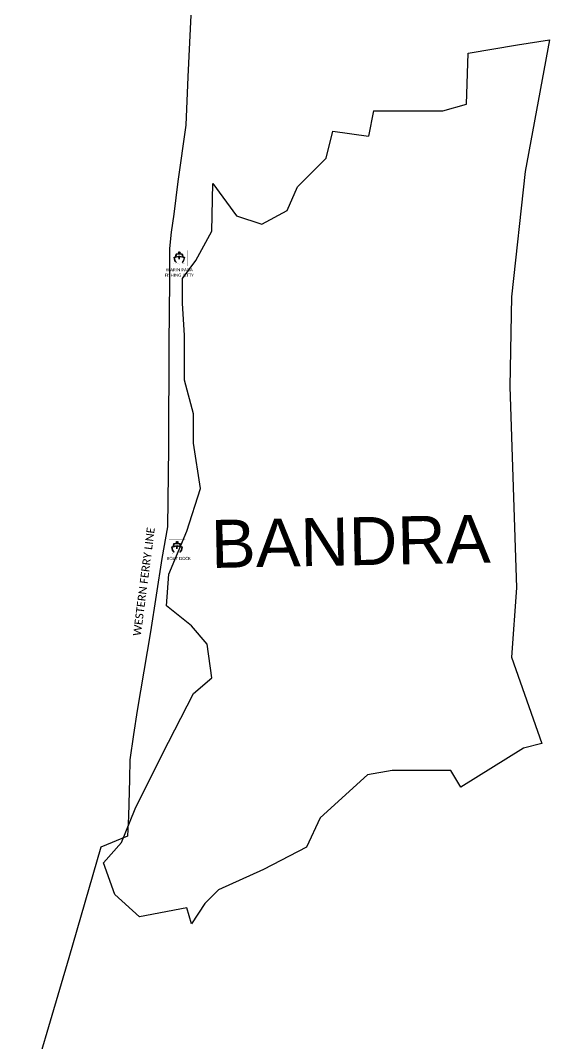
# Model space of a CAD drawing. Header units: metres. Extents: x 266696 to 273055, y 2093914 to 2118024.
# Drawn here: x 269750 to 273055, y 2105969 to 2112363 of the extents above; entities that cross this region are included whole.
import ezdxf

# ---------------------------------------------------------------- set-up
doc = ezdxf.new("R2010")
doc.units = ezdxf.units.M
doc.linetypes.add('HIDDEN', pattern=[0.375, 0.25, -0.125])
for name, color, linetype in [('FERRY', 14, 'Continuous'), ('FERRY ROUTE', 5, 'Continuous'), ('FERRY ROUTE TEXT', 7, 'Continuous'), ('JETTY TEXT', 7, 'Continuous'), ('village', 3, 'Continuous'), ('VILLAGE NAME', 250, 'Continuous')]:
    doc.layers.add(name, color=color, linetype=linetype)
doc.styles.get("Standard").update_dxf_attribs({"font": 'calibri.ttf'})
doc.linetypes.add('FENCELINE2', pattern='A,6.35,-2.54,[132,ltypeshp.shx,S=2.54,R=0,X=-2.54,Y=0],-2.54,25.4', length=36.83)

# ---------------------------------------------------------------- blocks, each defined once
blk = doc.blocks.new('TUYJYHJ')
h = blk.add_hatch(color=256)
h.dxf.hatch_style = 1
h.paths.add_polyline_path([(-17427, 33760, 0.3927863), (-17566, 33889), (-18045, 33889), (-18075, 34080), (-17901, 34205), (-17918, 34237), (-18098, 34237), (-18112, 34354), (-18272, 34355), (-18285, 34236), (-18465, 34234), (-18482, 34202), (-18306, 34078), (-18333, 33889), (-18821, 33889, 0.3808527), (-18952, 33762), (-19066, 33168), (-19383, 33085), (-19217, 32340, 0.1416171), (-18869, 31851, 0.0136089), (-18837, 31886, -0.1415696), (-19171, 32353), (-19326, 33051), (-18254, 33330), (-18191, 32633), (-18127, 33330), (-17055, 33051), (-17210, 32353, -0.1421711), (-17546, 31885, 0.0134174), (-17514, 31849, 0.1421217), (-17165, 32340), (-16999, 33085), (-17315, 33168)])
h.paths.add_polyline_path([(-17377, 33184), (-18191, 33396), (-19003, 33184), (-18894, 33755, -0.3875835), (-18819, 33831), (-17566, 33831, -0.4030462), (-17485, 33753)], flags=16)
h.paths.add_polyline_path([(-17522, 33276), (-18153, 33444, 0.1099752), (-18246, 33444), (-18863, 33280, -0.3953326), (-18920, 33345), (-18859, 33724, -0.2949015), (-18804, 33783), (-17594, 33782, -0.3365152), (-17524, 33736), (-17447, 33341, -0.3840616)], flags=0)
h.paths.add_polyline_path([(-18093, 33889), (-18286, 33889), (-18255, 34100), (-18379, 34188), (-18243, 34190), (-18230, 34308), (-18154, 34307), (-18140, 34190), (-18003, 34190), (-18126, 34101)], flags=16)
at = {"const_width": 10}
blk.add_lwpolyline([(-20070, 34743), (-16263, 34743), (-16263, 31059), (-20070, 31059)], close=True, dxfattribs=at)
at = {"flags": 128}
for points in [[(-18869, 31851, -0.1416171), (-19217, 32340), (-19383, 33085), (-19066, 33168), (-18952, 33762, -0.3808527), (-18821, 33889), (-18333, 33889), (-18306, 34078), (-18482, 34202), (-18465, 34234), (-18285, 34236), (-18272, 34355), (-18112, 34354), (-18112, 34354), (-18098, 34237), (-17918, 34237), (-17901, 34205), (-18075, 34080), (-18045, 33889), (-17565, 33889), (-17565, 33889, -0.3919775), (-17427, 33760), (-17315, 33168), (-16999, 33085), (-17165, 32340, -0.1421217), (-17514, 31849)], [(-17377, 33184), (-17485, 33753, 0.4019781), (-17565, 33831), (-18819, 33831, 0.3875835), (-18894, 33755), (-19003, 33184)], [(-18837, 31886, -0.1415696), (-19171, 32353), (-19326, 33051), (-18254, 33330)], [(-18127, 33330), (-17055, 33051), (-17210, 32353, -0.1421711), (-17546, 31885)]]:
    blk.add_lwpolyline(points, format="xyb", dxfattribs=at)
at = {"const_width": 10, "flags": 128}
blk.add_lwpolyline([(-17594, 33782, -0.3365152), (-17524, 33736), (-17447, 33341, -0.3840616), (-17522, 33276), (-18153, 33444, 0.1099752), (-18246, 33444), (-18863, 33280, -0.3953326), (-18920, 33345), (-18859, 33724, -0.2949015), (-18804, 33783)], format="xyb", close=True, dxfattribs=at)
at = {"flags": 128}
for points in [[(-18286, 33889), (-18255, 34100), (-18379, 34188), (-18243, 34190), (-18230, 34308), (-18154, 34307), (-18140, 34190), (-18003, 34190), (-18126, 34101), (-18093, 33889)], [(-18093, 33889), (-18286, 33889)], [(-19003, 33184), (-18191, 33396), (-17377, 33184)], [(-18127, 33330), (-18191, 32633), (-18254, 33330)]]:
    blk.add_lwpolyline(points, dxfattribs=at)
at = {"const_width": 10}
blk.add_lwpolyline([(-19531, 31574, 0.2463985), (-18801, 31932, 0.4206168), (-17584, 31932, 0.244555), (-16847, 31572, -0.2283367), (-17585, 31739, -0.420789), (-18798, 31742, -0.2663096)], format="xyb", close=True, dxfattribs=at)

msp = doc.modelspace()

# ---------------------------------------------------------------- linework, layer by layer
at = {"color": 3}
msp.add_line((271955.8, 2111798.2), (271924.1, 2111639.6), dxfattribs=at)
at = {"layer": 'FERRY ROUTE', "linetype": 'FENCELINE2', "ltscale": 10}
msp.add_lwpolyline([(270863.5, 2113427.5), (270795.6, 2112010), (270782.3, 2111709.4), (270733.8, 2111356.7), (270708.7, 2111152.5), (270690.8, 2111040.5), (270679.9, 2110937.6), (270681.6, 2110732.5), (270676.5, 2110344.3), (270673.7, 2109692.8), (270670, 2109362.2), (270668.1, 2109198.9), (270632.1, 2109000.4), (270561.1, 2108542.8), (270479.8, 2108049.7), (270455.5, 2107899.4), (270432.5, 2107741.5), (270431.2, 2107622), (270424.5, 2107389), (270419.2, 2107265.6), (270251.1, 2107195.8), (270051.1, 2106504.6), (269749.6, 2105480.5)], dxfattribs=at)
at = {"layer": 'village', "color": 3}
for points in [[(271955.8, 2111798.2, 0), (272389.2, 2111798.2, 0), (272537.3, 2111840.5, 0), (272547.8, 2112157.7, 0), (272854.4, 2112210.6, 0), (273055.3, 2112242.3, 0), (272902.3, 2111418.3, 0), (272817.7, 2110635.9, 0), (272807.1, 2110075.6, 0), (272849.4, 2108817.5, 0), (272817.7, 2108384, 0), (273008, 2107844.8, 0)], [(273008, 2107844.8, 0), (272891.7, 2107814.5, 0), (272500.5, 2107571.3, 0), (272438.8, 2107676.3, 0), (272072.3, 2107676.3, 0), (271917.3, 2107648.1, 0), (271621.2, 2107380.3, 0), (271536.7, 2107197, 0), (271268.8, 2107056.1, 0), (270986.9, 2106929.2, 0), (270902.3, 2106844.6, 0), (270817.7, 2106717.8, 0), (270789.5, 2106816.4, 0), (270493.5, 2106760, 0), (270338.4, 2106901, 0), (270268, 2107098.4, 0), (270380.7, 2107225.2, 0), (270465.3, 2107436.7, 0), (270634.5, 2107775, 0), (270831.8, 2108155.6, 0), (270944.6, 2108254.3, 0), (270916.4, 2108465.7, 0), (270817.7, 2108578.5, 0), (270662.7, 2108705.4, 0), (270676.8, 2108902.7, 0), (270789.5, 2109170.6, 0), (270874.1, 2109438.4, 0), (270831.8, 2109720.4, 0), (270831.8, 2109903.6, 0), (270775.4, 2110115.1, 0), (270775.4, 2110397, 0), (270761.3, 2110594.3, 0), (270761.3, 2110749.4, 0), (270845.9, 2110862.2, 0), (270944.6, 2111045.4, 0), (270951.4, 2111343.6, 0), (271099.4, 2111142.7, 0), (271258, 2111089.9, 0), (271416.6, 2111174.4, 0), (271480, 2111322.5, 0), (271659.7, 2111502.2, 0), (271702, 2111671.4, 0), (271924.1, 2111639.6, 0)]]:
    msp.add_polyline3d(points, dxfattribs=at)

# ---------------------------------------------------------------- block references
at = {"layer": 'FERRY', "xscale": 0.0266638455042826, "yscale": 0.0266638455042826, "zscale": 0.0266638455042826}
for p in [(271226.8, 2110000.3), (271212.6, 2108190.5)]:
    msp.add_blockref('TUYJYHJ', p, dxfattribs=at)

# ---------------------------------------------------------------- texts
at = {"layer": 'FERRY ROUTE TEXT', "linetype": 'HIDDEN', "ltscale": 3, "insert": (270451.7, 2108519.8), "char_height": 50, "attachment_point": 1, "rotation": 82.58259}
msp.add_mtext_dynamic_manual_height_columns('WESTERN FERRY LINE', width=1410.943, gutter_width=1, heights=[0], dxfattribs=at)
at = {"layer": 'JETTY TEXT', "char_height": 20, "width": 208.686, "attachment_point": 1}
for s, insert in [('\\pxqc;WARIN PADA FISHING JETTY', (270637.5, 2110814.1)), ('\\pxqc;BOAT DOCK', (270633.9, 2109010.6))]:
    msp.add_mtext(s, dxfattribs=dict(at, insert=insert))
at = {"layer": 'VILLAGE NAME', "insert": (270936.8, 2109240.7), "char_height": 300, "attachment_point": 1, "rotation": 1.10283}
msp.add_mtext_dynamic_manual_height_columns('{\\fArial|b0|i0|c0|p34;BANDRA}', width=2578.433, gutter_width=1928.7, heights=[0], dxfattribs=at)
msp.add_mtext_dynamic_manual_height_columns('{\\fArial|b0|i0|c0|p34;BANDRA}', width=2578.433, gutter_width=1928.7, heights=[0], dxfattribs=at)

doc.saveas('drawing.dxf')
